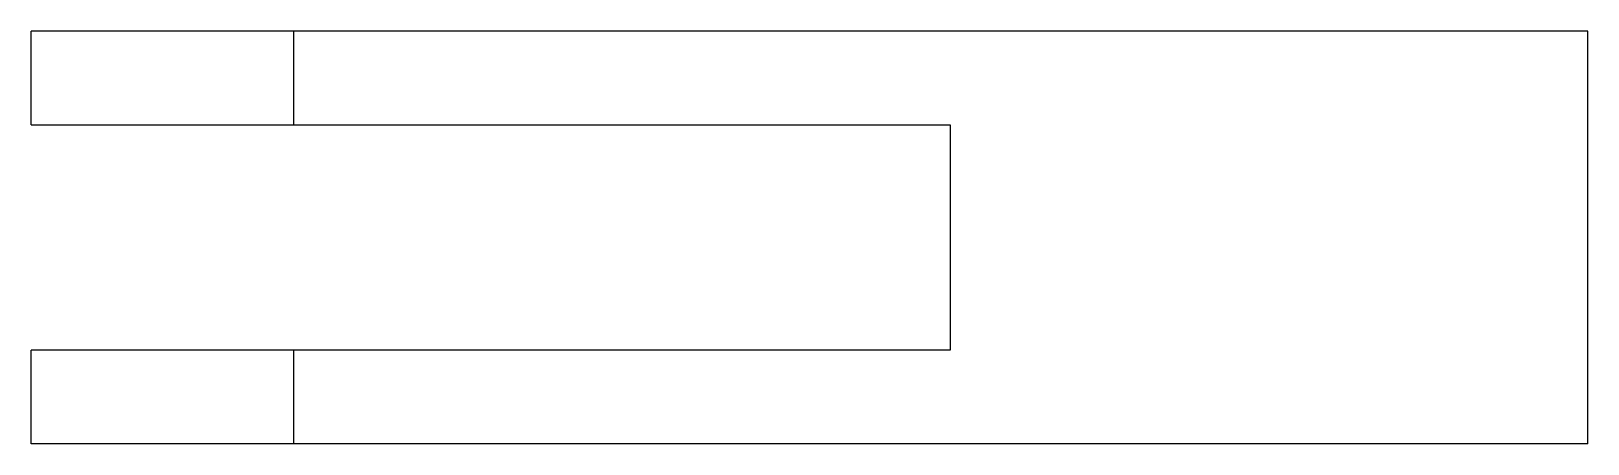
# Model space of a CAD drawing. Header units: metres. Extents: x -29 to 54, y -22 to 0.
import ezdxf

# ---------------------------------------------------------------- set-up
doc = ezdxf.new("R2010")
doc.units = ezdxf.units.M

msp = doc.modelspace()

# ---------------------------------------------------------------- linework, layer by layer
for points in [[(-29, -5), (-29, -4.9), (-29, -4.8), (-29, -4.7), (-29, -4.6), (-29, -4.5), (-29, -4.4), (-29, -4.3), (-29, -4.2), (-29, -4.1), (-29, -4), (-29, -3.9), (-29, -3.8), (-29, -3.7), (-29, -3.6), (-29, -3.5), (-29, -3.4), (-29, -3.3), (-29, -3.2), (-29, -3.1), (-29, -3), (-29, -2.9), (-29, -2.8), (-29, -2.7), (-29, -2.6), (-29, -2.5), (-29, -2.4), (-29, -2.3), (-29, -2.2), (-29, -2.1), (-29, -2), (-29, -1.9), (-29, -1.8), (-29, -1.7), (-29, -1.6), (-29, -1.5), (-29, -1.4), (-29, -1.3), (-29, -1.2), (-29, -1.1), (-29, -1), (-29, -0.9), (-29, -0.8), (-29, -0.7), (-29, -0.6), (-29, -0.5), (-29, -0.4), (-29, -0.3), (-29, -0.2), (-29, -0.1), (-29, 0)], [(-15, 0), (-15.049, 0), (-15.098, 0), (-15.147, 0), (-15.238, 0), (-15.383, 0), (-15.528, 0), (-15.673, 0), (-15.893, 0), (-16.127, 0), (-16.36, 0), (-16.616, 0), (-16.926, 0), (-17.237, 0), (-17.547, 0), (-17.901, 0), (-18.273, 0), (-18.644, 0), (-19.022, 0), (-19.436, 0), (-19.851, 0), (-20.265, 0), (-20.692, 0), (-21.128, 0), (-21.564, 0), (-22, 0), (-22.436, 0), (-22.872, 0), (-23.308, 0), (-23.735, 0), (-24.149, 0), (-24.564, 0), (-24.978, 0), (-25.356, 0), (-25.727, 0), (-26.099, 0), (-26.453, 0), (-26.763, 0), (-27.074, 0), (-27.384, 0), (-27.64, 0), (-27.873, 0), (-28.107, 0), (-28.327, 0), (-28.472, 0), (-28.617, 0), (-28.762, 0), (-28.853, 0), (-28.902, 0), (-28.951, 0), (-29, 0)], [(-15, -5), (-15, -4.9), (-15, -4.8), (-15, -4.7), (-15, -4.6), (-15, -4.5), (-15, -4.4), (-15, -4.3), (-15, -4.2), (-15, -4.1), (-15, -4), (-15, -3.9), (-15, -3.8), (-15, -3.7), (-15, -3.6), (-15, -3.5), (-15, -3.4), (-15, -3.3), (-15, -3.2), (-15, -3.1), (-15, -3), (-15, -2.9), (-15, -2.8), (-15, -2.7), (-15, -2.6), (-15, -2.5), (-15, -2.4), (-15, -2.3), (-15, -2.2), (-15, -2.1), (-15, -2), (-15, -1.9), (-15, -1.8), (-15, -1.7), (-15, -1.6), (-15, -1.5), (-15, -1.4), (-15, -1.3), (-15, -1.2), (-15, -1.1), (-15, -1), (-15, -0.9), (-15, -0.8), (-15, -0.7), (-15, -0.6), (-15, -0.5), (-15, -0.4), (-15, -0.3), (-15, -0.2), (-15, -0.1), (-15, 0)], [(54, 0), (52.62, 0), (51.24, 0), (49.86, 0), (48.48, 0), (47.1, 0), (45.72, 0), (44.34, 0), (42.96, 0), (41.58, 0), (40.2, 0), (38.82, 0), (37.44, 0), (36.06, 0), (34.68, 0), (33.3, 0), (31.92, 0), (30.54, 0), (29.16, 0), (27.78, 0), (26.4, 0), (25.02, 0), (23.64, 0), (22.26, 0), (20.88, 0), (19.5, 0), (18.12, 0), (16.74, 0), (15.36, 0), (13.98, 0), (12.6, 0), (11.22, 0), (9.84, 0), (8.46, 0), (7.08, 0), (5.7, 0), (4.32, 0), (2.94, 0), (1.56, 0), (0.18, 0), (-1.2, 0), (-2.58, 0), (-3.96, 0), (-5.34, 0), (-6.72, 0), (-8.1, 0), (-9.48, 0), (-10.86, 0), (-12.24, 0), (-13.62, 0), (-15, 0)], [(54, -22), (54, -21.56), (54, -21.12), (54, -20.68), (54, -20.24), (54, -19.8), (54, -19.36), (54, -18.92), (54, -18.48), (54, -18.04), (54, -17.6), (54, -17.16), (54, -16.72), (54, -16.28), (54, -15.84), (54, -15.4), (54, -14.96), (54, -14.52), (54, -14.08), (54, -13.64), (54, -13.2), (54, -12.76), (54, -12.32), (54, -11.88), (54, -11.44), (54, -11), (54, -10.56), (54, -10.12), (54, -9.68), (54, -9.24), (54, -8.8), (54, -8.36), (54, -7.92), (54, -7.48), (54, -7.04), (54, -6.6), (54, -6.16), (54, -5.72), (54, -5.28), (54, -4.84), (54, -4.4), (54, -3.96), (54, -3.52), (54, -3.08), (54, -2.64), (54, -2.2), (54, -1.76), (54, -1.32), (54, -0.88), (54, -0.44), (54, 0)], [(-29, -5), (-28.951, -5), (-28.902, -5), (-28.853, -5), (-28.762, -5), (-28.617, -5), (-28.472, -5), (-28.327, -5), (-28.107, -5), (-27.873, -5), (-27.64, -5), (-27.384, -5), (-27.074, -5), (-26.763, -5), (-26.453, -5), (-26.099, -5), (-25.727, -5), (-25.356, -5), (-24.978, -5), (-24.564, -5), (-24.149, -5), (-23.735, -5), (-23.308, -5), (-22.872, -5), (-22.436, -5), (-22, -5), (-21.564, -5), (-21.128, -5), (-20.692, -5), (-20.265, -5), (-19.851, -5), (-19.436, -5), (-19.022, -5), (-18.644, -5), (-18.273, -5), (-17.901, -5), (-17.547, -5), (-17.237, -5), (-16.926, -5), (-16.616, -5), (-16.36, -5), (-16.127, -5), (-15.893, -5), (-15.673, -5), (-15.528, -5), (-15.383, -5), (-15.238, -5), (-15.147, -5), (-15.098, -5), (-15.049, -5), (-15, -5)], [(-15, -5), (-14.3, -5), (-13.6, -5), (-12.9, -5), (-12.2, -5), (-11.5, -5), (-10.8, -5), (-10.1, -5), (-9.4, -5), (-8.7, -5), (-8, -5), (-7.3, -5), (-6.6, -5), (-5.9, -5), (-5.2, -5), (-4.5, -5), (-3.8, -5), (-3.1, -5), (-2.4, -5), (-1.7, -5), (-1, -5), (-0.3, -5), (0.4, -5), (1.1, -5), (1.8, -5), (2.5, -5), (3.2, -5), (3.9, -5), (4.6, -5), (5.3, -5), (6, -5), (6.7, -5), (7.4, -5), (8.1, -5), (8.8, -5), (9.5, -5), (10.2, -5), (10.9, -5), (11.6, -5), (12.3, -5), (13, -5), (13.7, -5), (14.4, -5), (15.1, -5), (15.8, -5), (16.5, -5), (17.2, -5), (17.9, -5), (18.6, -5), (19.3, -5), (20, -5)], [(20, -5), (20, -5.24), (20, -5.48), (20, -5.72), (20, -5.96), (20, -6.2), (20, -6.44), (20, -6.68), (20, -6.92), (20, -7.16), (20, -7.4), (20, -7.64), (20, -7.88), (20, -8.12), (20, -8.36), (20, -8.6), (20, -8.84), (20, -9.08), (20, -9.32), (20, -9.56), (20, -9.8), (20, -10.04), (20, -10.28), (20, -10.52), (20, -10.76), (20, -11), (20, -11.24), (20, -11.48), (20, -11.72), (20, -11.96), (20, -12.2), (20, -12.44), (20, -12.68), (20, -12.92), (20, -13.16), (20, -13.4), (20, -13.64), (20, -13.88), (20, -14.12), (20, -14.36), (20, -14.6), (20, -14.84), (20, -15.08), (20, -15.32), (20, -15.56), (20, -15.8), (20, -16.04), (20, -16.28), (20, -16.52), (20, -16.76), (20, -17)], [(-15, -17), (-15.049, -17), (-15.098, -17), (-15.147, -17), (-15.238, -17), (-15.383, -17), (-15.528, -17), (-15.673, -17), (-15.893, -17), (-16.127, -17), (-16.36, -17), (-16.616, -17), (-16.926, -17), (-17.237, -17), (-17.547, -17), (-17.901, -17), (-18.273, -17), (-18.644, -17), (-19.022, -17), (-19.436, -17), (-19.851, -17), (-20.265, -17), (-20.692, -17), (-21.128, -17), (-21.564, -17), (-22, -17), (-22.436, -17), (-22.872, -17), (-23.308, -17), (-23.735, -17), (-24.149, -17), (-24.564, -17), (-24.978, -17), (-25.356, -17), (-25.727, -17), (-26.099, -17), (-26.453, -17), (-26.763, -17), (-27.074, -17), (-27.384, -17), (-27.64, -17), (-27.873, -17), (-28.107, -17), (-28.327, -17), (-28.472, -17), (-28.617, -17), (-28.762, -17), (-28.853, -17), (-28.902, -17), (-28.951, -17), (-29, -17)], [(-29, -22), (-29, -21.9), (-29, -21.8), (-29, -21.7), (-29, -21.6), (-29, -21.5), (-29, -21.4), (-29, -21.3), (-29, -21.2), (-29, -21.1), (-29, -21), (-29, -20.9), (-29, -20.8), (-29, -20.7), (-29, -20.6), (-29, -20.5), (-29, -20.4), (-29, -20.3), (-29, -20.2), (-29, -20.1), (-29, -20), (-29, -19.9), (-29, -19.8), (-29, -19.7), (-29, -19.6), (-29, -19.5), (-29, -19.4), (-29, -19.3), (-29, -19.2), (-29, -19.1), (-29, -19), (-29, -18.9), (-29, -18.8), (-29, -18.7), (-29, -18.6), (-29, -18.5), (-29, -18.4), (-29, -18.3), (-29, -18.2), (-29, -18.1), (-29, -18), (-29, -17.9), (-29, -17.8), (-29, -17.7), (-29, -17.6), (-29, -17.5), (-29, -17.4), (-29, -17.3), (-29, -17.2), (-29, -17.1), (-29, -17)], [(20, -17), (19.3, -17), (18.6, -17), (17.9, -17), (17.2, -17), (16.5, -17), (15.8, -17), (15.1, -17), (14.4, -17), (13.7, -17), (13, -17), (12.3, -17), (11.6, -17), (10.9, -17), (10.2, -17), (9.5, -17), (8.8, -17), (8.1, -17), (7.4, -17), (6.7, -17), (6, -17), (5.3, -17), (4.6, -17), (3.9, -17), (3.2, -17), (2.5, -17), (1.8, -17), (1.1, -17), (0.4, -17), (-0.3, -17), (-1, -17), (-1.7, -17), (-2.4, -17), (-3.1, -17), (-3.8, -17), (-4.5, -17), (-5.2, -17), (-5.9, -17), (-6.6, -17), (-7.3, -17), (-8, -17), (-8.7, -17), (-9.4, -17), (-10.1, -17), (-10.8, -17), (-11.5, -17), (-12.2, -17), (-12.9, -17), (-13.6, -17), (-14.3, -17), (-15, -17)], [(-15, -22), (-15, -21.9), (-15, -21.8), (-15, -21.7), (-15, -21.6), (-15, -21.5), (-15, -21.4), (-15, -21.3), (-15, -21.2), (-15, -21.1), (-15, -21), (-15, -20.9), (-15, -20.8), (-15, -20.7), (-15, -20.6), (-15, -20.5), (-15, -20.4), (-15, -20.3), (-15, -20.2), (-15, -20.1), (-15, -20), (-15, -19.9), (-15, -19.8), (-15, -19.7), (-15, -19.6), (-15, -19.5), (-15, -19.4), (-15, -19.3), (-15, -19.2), (-15, -19.1), (-15, -19), (-15, -18.9), (-15, -18.8), (-15, -18.7), (-15, -18.6), (-15, -18.5), (-15, -18.4), (-15, -18.3), (-15, -18.2), (-15, -18.1), (-15, -18), (-15, -17.9), (-15, -17.8), (-15, -17.7), (-15, -17.6), (-15, -17.5), (-15, -17.4), (-15, -17.3), (-15, -17.2), (-15, -17.1), (-15, -17)], [(-15, -22), (-15.049, -22), (-15.098, -22), (-15.147, -22), (-15.238, -22), (-15.383, -22), (-15.528, -22), (-15.673, -22), (-15.893, -22), (-16.127, -22), (-16.36, -22), (-16.616, -22), (-16.926, -22), (-17.237, -22), (-17.547, -22), (-17.901, -22), (-18.273, -22), (-18.644, -22), (-19.022, -22), (-19.436, -22), (-19.851, -22), (-20.265, -22), (-20.692, -22), (-21.128, -22), (-21.564, -22), (-22, -22), (-22.436, -22), (-22.872, -22), (-23.308, -22), (-23.735, -22), (-24.149, -22), (-24.564, -22), (-24.978, -22), (-25.356, -22), (-25.727, -22), (-26.099, -22), (-26.453, -22), (-26.763, -22), (-27.074, -22), (-27.384, -22), (-27.64, -22), (-27.873, -22), (-28.107, -22), (-28.327, -22), (-28.472, -22), (-28.617, -22), (-28.762, -22), (-28.853, -22), (-28.902, -22), (-28.951, -22), (-29, -22)], [(54, -22), (52.62, -22), (51.24, -22), (49.86, -22), (48.48, -22), (47.1, -22), (45.72, -22), (44.34, -22), (42.96, -22), (41.58, -22), (40.2, -22), (38.82, -22), (37.44, -22), (36.06, -22), (34.68, -22), (33.3, -22), (31.92, -22), (30.54, -22), (29.16, -22), (27.78, -22), (26.4, -22), (25.02, -22), (23.64, -22), (22.26, -22), (20.88, -22), (19.5, -22), (18.12, -22), (16.74, -22), (15.36, -22), (13.98, -22), (12.6, -22), (11.22, -22), (9.84, -22), (8.46, -22), (7.08, -22), (5.7, -22), (4.32, -22), (2.94, -22), (1.56, -22), (0.18, -22), (-1.2, -22), (-2.58, -22), (-3.96, -22), (-5.34, -22), (-6.72, -22), (-8.1, -22), (-9.48, -22), (-10.86, -22), (-12.24, -22), (-13.62, -22), (-15, -22)]]:
    msp.add_lwpolyline(points)

doc.saveas('drawing.dxf')
